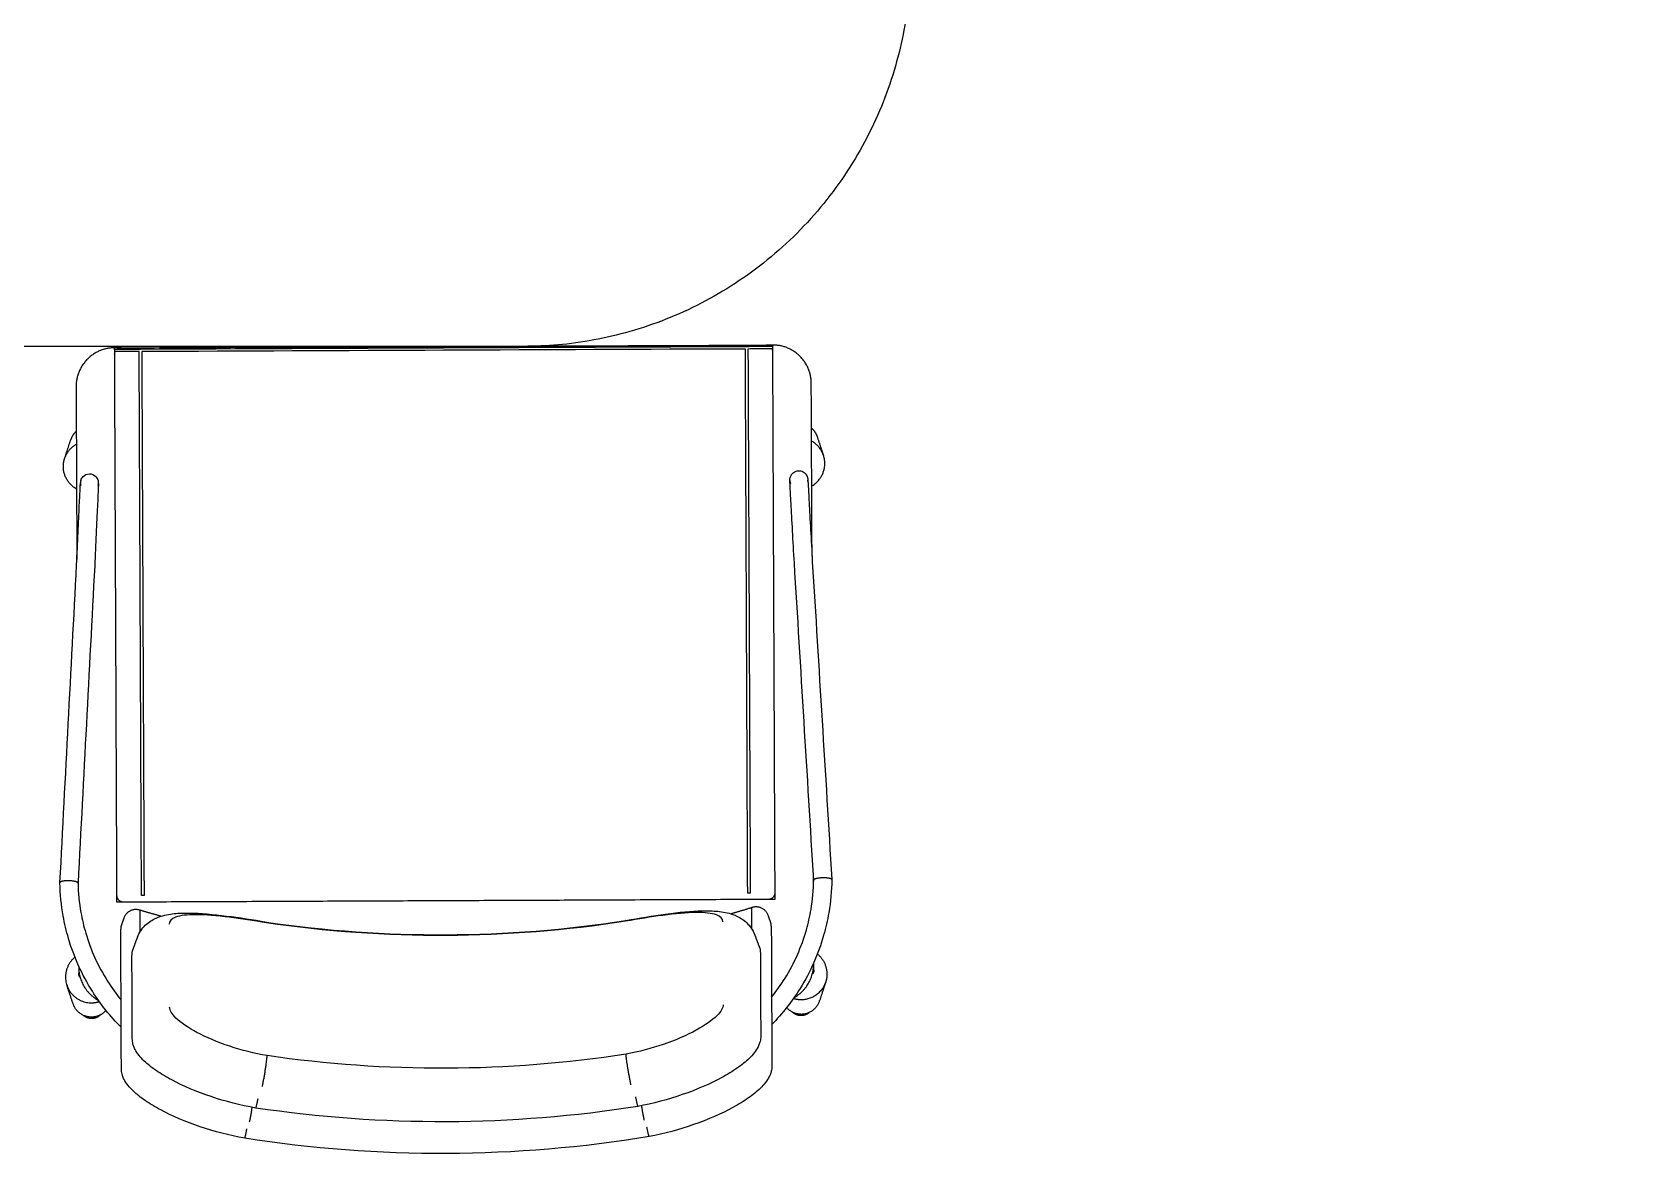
# Model space of a CAD drawing. Header units: millimetres. Extents: x 3429 to 24139, y -631 to 9878.
# Drawn here: x 8682.7 to 8794.9, y 3957.3 to 4035.6 of the extents above; entities that cross this region are included whole.
import ezdxf

# ---------------------------------------------------------------- set-up
doc = ezdxf.new("R2010")
doc.units = ezdxf.units.MM
for name, color, linetype, lineweight in [('multid_gorunus_3', 23, 'Continuous', 13), ('multid_gorunus_4', 15, 'Continuous', 9), ('multid_gorunus_5', 193, 'Continuous', 5), ('multid_gorunus_6', 54, 'Continuous', 0)]:
    doc.layers.add(name, color=color, linetype=linetype, lineweight=lineweight)

# ---------------------------------------------------------------- blocks, each defined once
blk = doc.blocks.new('sedir-2')
at = {"layer": 'multid_gorunus_3', "lineweight": -3}
blk.add_rational_spline([(1487.86, 7883.43), (1517.86, 7883.43), (1517.86, 7853.43)], [1, 0.707106781186, 1], degree=2, dxfattribs=at)
blk.add_open_spline([(1517.86, 7853.43), (1517.86, 7798.43), (1517.86, 7763.43)], degree=2, dxfattribs=at)
at = {"layer": 'multid_gorunus_4', "lineweight": -3}
for points, degree in [([(1517.75, 7872.74), (1539.25, 7872.83), (1560.75, 7872.92)], 2), ([(1517.75, 7872.74), (1517.75, 7872.49), (1517.75, 7872.24)], 2), ([(1560.75, 7872.92), (1560.75, 7871.92), (1560.76, 7870.92)], 2), ([(1562.83, 7872.65), (1568.26, 7872.67), (1573.68, 7872.7)], 2), ([(1562.5, 7872.59), (1562.24, 7872.5), (1561.99, 7872.41)], 2), ([(1563.48, 7871.36), (1563.95, 7871.53), (1564.41, 7871.71)], 2), ([(1564.41, 7871.71), (1564.58, 7871.77), (1564.76, 7871.8), (1564.93, 7871.8)], 3), ([(1564.93, 7871.8), (1568.15, 7871.82), (1571.36, 7871.83)], 2), ([(1517.96, 7823.74), (1517.86, 7847.24), (1517.76, 7870.74)], 2), ([(1518.06, 7823.74), (1517.99, 7839.41), (1517.92, 7855.07), (1517.86, 7870.74)], 3), ([(1518.06, 7870.84), (1539.16, 7870.93), (1560.26, 7871.02)], 2), ([(1560.26, 7870.82), (1539.16, 7870.73), (1518.06, 7870.64)], 2), ([(1518.06, 7870.64), (1518.12, 7855.04), (1518.19, 7839.44), (1518.26, 7823.84)], 3), ([(1560.76, 7870.92), (1560.86, 7847.42), (1560.96, 7823.92)], 2), ([(1563.05, 7871.15), (1562.22, 7871.14), (1561.39, 7871.14)], 2), ([(1576.78, 7862.29), (1576.78, 7862.29), (1576.78, 7862.3), (1576.78, 7862.31)], 3), ([(1576.9, 7832.68), (1576.9, 7832.68), (1576.9, 7832.69), (1576.91, 7832.7)], 3), ([(1518.26, 7823.84), (1539.36, 7823.93), (1560.46, 7824.02)], 2), ([(1560.46, 7823.82), (1539.36, 7823.73), (1518.26, 7823.64)], 2), ([(1563.25, 7823.72), (1562.42, 7823.72), (1561.59, 7823.71)], 2), ([(1564.62, 7823.17), (1564.15, 7823.34), (1563.69, 7823.51)], 2), ([(1565.14, 7823.08), (1564.97, 7823.08), (1564.79, 7823.11), (1564.62, 7823.17)], 3), ([(1571.57, 7823.11), (1568.35, 7823.09), (1565.14, 7823.08)], 2), ([(1517.96, 7822.24), (1517.96, 7821.99), (1517.96, 7821.74)], 2), ([(1560.96, 7821.92), (1539.46, 7821.83), (1517.96, 7821.74)], 2), ([(1560.96, 7822.42), (1560.96, 7822.17), (1560.96, 7821.92)], 2), ([(1562.2, 7822.45), (1562.46, 7822.36), (1562.71, 7822.27)], 2), ([(1573.89, 7822.26), (1568.47, 7822.24), (1563.05, 7822.21)], 2)]:
    blk.add_open_spline(points, degree=degree, dxfattribs=at)
for points, weights in [([(1517.85, 7872.72), (1517.85, 7872.73), (1517.85, 7872.74)], [0.918640772541, 0.951184463522, 0.999999999997]), ([(1518.05, 7872.7), (1518.14, 7872.74), (1518.25, 7872.74)], [0.884091327405, 0.920427730249, 1]), ([(1560.25, 7872.92), (1560.75, 7872.92), (1560.75, 7872.42)], [1, 0.707106781186, 1]), ([(1517.75, 7872.24), (1517.75, 7872.41), (1517.85, 7872.54)], [1, 0.878679656441, 0.857864376269]), ([(1517.76, 7870.74), (1517.75, 7872.24), (1517.75, 7872.24)], [1, 0.707106779518, 1]), ([(1561.99, 7872.41), (1561.06, 7872.07), (1561.39, 7871.14)], [1, 0.712396798679, 1]), ([(1562.83, 7872.65), (1562.66, 7872.65), (1562.5, 7872.59)], [0.895170103736, 0.932142628837, 1]), ([(1561.39, 7871.14), (1561.64, 7870.34), (1561.87, 7869.53)], [0.997449313068, 0.995532587617, 0.993752909251]), ([(1577.91, 7862.81), (1577.05, 7862.63), (1576.75, 7862.61)], [1, 0.726759951163, 0.963331120209]), ([(1579.15, 7863.19), (1579.15, 7863.15), (1578.41, 7863)], [0.919982607931, 0.754921075134, 1]), ([(1579.12, 7863.17), (1579.12, 7863.18), (1579.12, 7863.19)], [0.979887091893, 0.979900389578, 0.97991370639]), ([(1579.15, 7863.19), (1579.15, 7863.19), (1579.15, 7863.19)], [0.923829718623, 0.922059218781, 0.920333323855]), ([(1575.14, 7861.77), (1573.24, 7861.39), (1572.75, 7861.39)], [1, 0.707106781197, 1]), ([(1576.07, 7862.12), (1576.81, 7862.27), (1576.81, 7862.3)], [1, 0.754711794281, 0.920264707243]), ([(1562.39, 7861.36), (1562.4, 7861.35), (1562.45, 7861.35)], [0.920239726964, 0.952376403375, 1]), ([(1562.51, 7833.5), (1562.51, 7833.51), (1562.57, 7833.51)], [0.920239726933, 0.952376403348, 1]), ([(1575.26, 7833.2), (1573.36, 7833.56), (1572.87, 7833.56)], [1, 0.707106781276, 1]), ([(1576.93, 7832.68), (1576.94, 7832.72), (1576.19, 7832.86)], [0.919908362635, 0.754976133394, 1]), ([(1576.87, 7832.37), (1577.18, 7832.36), (1578.04, 7832.18)], [0.963331120326, 0.726759951095, 1]), ([(1579.28, 7831.82), (1579.29, 7831.85), (1578.54, 7832)], [0.92033332385, 0.754661051144, 1]), ([(1562.06, 7825.33), (1561.83, 7824.52), (1561.59, 7823.71)], [0.993753497358, 0.995532904313, 0.997449313068]), ([(1517.96, 7822.24), (1517.96, 7822.24), (1517.96, 7823.74)], [1, 0.707106779518, 1]), ([(1560.96, 7823.92), (1560.96, 7822.42), (1560.96, 7822.42)], [1, 0.707106779518, 1]), ([(1561.59, 7823.71), (1561.27, 7822.78), (1562.2, 7822.45)], [1, 0.712396798679, 1]), ([(1518.06, 7821.94), (1517.96, 7822.07), (1517.96, 7822.24)], [0.857861655714, 0.878671726909, 1]), ([(1518.46, 7821.74), (1518.36, 7821.74), (1518.26, 7821.78)], [1, 0.920427730249, 0.884091327405]), ([(1560.96, 7822.42), (1560.96, 7821.92), (1560.46, 7821.92)], [1, 0.707106781188, 1]), ([(1562.71, 7822.27), (1562.88, 7822.21), (1563.05, 7822.21)], [1, 0.932142628738, 0.895170103627])]:
    blk.add_rational_spline(points, weights, degree=2, dxfattribs=at)
for points, knots in [([(1517.86, 7870.74), (1517.85, 7870.99), (1517.85, 7871.24), (1517.85, 7871.48), (1517.85, 7871.73), (1517.85, 7871.96), (1517.85, 7872.15), (1517.85, 7872.35), (1517.85, 7872.5), (1517.85, 7872.6), (1517.85, 7872.69), (1517.85, 7872.74), (1517.85, 7872.74)], [0, 0, 0, 0, 0.758408, 0.758408, 0.758408, 1.580922, 1.580922, 1.580922, 2.403429, 2.403429, 2.403429, 3.161839, 3.161839, 3.161839, 3.161839]), ([(1518.05, 7872.74), (1518.05, 7872.74), (1518.05, 7872.69), (1518.05, 7872.6), (1518.05, 7872.5), (1518.05, 7872.35), (1518.05, 7872.16), (1518.05, 7871.96), (1518.05, 7871.73), (1518.05, 7871.48), (1518.05, 7871.27), (1518.05, 7871.06), (1518.06, 7870.84)], [0.001216, 0.001216, 0.001216, 0.001216, 0.75841, 0.75841, 0.75841, 1.580917, 1.580917, 1.580917, 2.403431, 2.403431, 2.403431, 3.061201, 3.061201, 3.061201, 3.061201]), ([(1573.68, 7872.7), (1573.82, 7872.7), (1573.95, 7872.68), (1574.13, 7872.64), (1574.17, 7872.62), (1574.26, 7872.6), (1574.3, 7872.58), (1574.4, 7872.54), (1574.45, 7872.52), (1574.49, 7872.49), (1574.82, 7872.33), (1575.12, 7872.08), (1575.4, 7871.8), (1575.66, 7871.53), (1575.9, 7871.23), (1576.4, 7870.52), (1576.65, 7870.12), (1576.89, 7869.68), (1577.37, 7868.8), (1577.83, 7867.76), (1578.22, 7866.62), (1578.6, 7865.54), (1578.92, 7864.37), (1579.15, 7863.19)], [0, 0, 0, 0, 0.740063, 0.740063, 0.98905, 0.98905, 1.265263, 1.265263, 1.576335, 1.576335, 1.576335, 3.758492, 3.758492, 3.758492, 5.686983, 5.686983, 7.598105, 7.598105, 7.598105, 11.403584, 11.403584, 11.403584, 15.033923, 15.033923, 15.033923, 15.033923]), ([(1571.36, 7871.83), (1571.5, 7871.83), (1571.64, 7871.81), (1571.81, 7871.77), (1571.85, 7871.76), (1571.94, 7871.73), (1571.99, 7871.71), (1572.08, 7871.67), (1572.13, 7871.65), (1572.18, 7871.63), (1572.51, 7871.46), (1572.81, 7871.22), (1573.09, 7870.93), (1573.34, 7870.67), (1573.59, 7870.36), (1574.08, 7869.65), (1574.33, 7869.25), (1574.57, 7868.81), (1575.05, 7867.93), (1575.5, 7866.89), (1575.89, 7865.75), (1576.27, 7864.66), (1576.58, 7863.49), (1576.81, 7862.3)], [0, 0, 0, 0, 0.740571, 0.740571, 0.989606, 0.989606, 1.265864, 1.265864, 1.576979, 1.576979, 1.576979, 3.758642, 3.758642, 3.758642, 5.686884, 5.686884, 7.597972, 7.597972, 7.597972, 11.403212, 11.403212, 11.403212, 15.041507, 15.041507, 15.041507, 15.041507]), ([(1562.39, 7861.36), (1562.2, 7862.41), (1562.02, 7863.46), (1561.89, 7864.44), (1561.75, 7865.5), (1561.65, 7866.45), (1561.64, 7867.3), (1561.63, 7867.73), (1561.64, 7868.12), (1561.71, 7868.89), (1561.78, 7869.29), (1561.91, 7869.66), (1561.93, 7869.72), (1561.96, 7869.79), (1561.99, 7869.87), (1562.01, 7869.9), (1562.02, 7869.93), (1562.14, 7870.21), (1562.32, 7870.49), (1562.81, 7871.01), (1563.12, 7871.22), (1563.48, 7871.36)], [0, 0, 0, 0, 3.240551, 3.240551, 3.240551, 6.750914, 6.750914, 6.750914, 8.54566, 8.54566, 10.395776, 10.395776, 10.395776, 10.699097, 10.699097, 10.83008, 10.83008, 10.83008, 12.225852, 12.225852, 13.646624, 13.646624, 13.646624, 13.646624]), ([(1562.49, 7868.89), (1562.25, 7868.89), (1561.87, 7868.54), (1561.7, 7866.93), (1561.94, 7864.37), (1562.27, 7862.34), (1562.45, 7861.35)], [0, 0, 0, 0, 2.936582, 6.167999, 9.480475, 12.604197, 12.604197, 12.604197, 12.604197]), ([(1568.92, 7868.92), (1569.16, 7868.92), (1569.77, 7868.57), (1570.91, 7866.97), (1572.03, 7864.41), (1572.57, 7862.38), (1572.75, 7861.39)], [0, 0, 0, 0, 2.936582, 6.167999, 9.480475, 12.604197, 12.604197, 12.604197, 12.604197]), ([(1579.15, 7863.19), (1580, 7858.02), (1580.44, 7852.75), (1580.46, 7847.51), (1580.49, 7842.27), (1580.09, 7836.99), (1579.28, 7831.82)], [0, 0, 0, 0, 15.772829, 15.772829, 15.772829, 31.545658, 31.545658, 31.545658, 31.545658]), ([(1576.81, 7862.3), (1577.58, 7857.41), (1577.98, 7852.45), (1578, 7847.5), (1578.02, 7842.54), (1577.66, 7837.58), (1576.93, 7832.68)], [0, 0, 0, 0, 14.887743, 14.887743, 14.887743, 29.775485, 29.775485, 29.775485, 29.775485]), ([(1562.51, 7833.5), (1563.19, 7838.11), (1563.51, 7842.78), (1563.49, 7847.43), (1563.48, 7852.09), (1563.11, 7856.76), (1562.39, 7861.36)], [0, 0, 0, 0, 13.995792, 13.995792, 13.995792, 27.991457, 27.991457, 27.991457, 27.991457]), ([(1562.45, 7861.35), (1563.16, 7856.76), (1563.9, 7847.44), (1563.24, 7838.11), (1562.57, 7833.51)], [-0.329016, -0.329016, -0.329016, -0.329016, 11.526818, 23.382652, 23.382652, 23.382652, 23.382652]), ([(1572.75, 7861.39), (1573.46, 7856.8), (1574.2, 7847.48), (1573.54, 7838.16), (1572.87, 7833.56)], [-0.329016, -0.329016, -0.329016, -0.329016, 11.526818, 23.382652, 23.382652, 23.382652, 23.382652]), ([(1563.68, 7823.51), (1563.32, 7823.64), (1563.01, 7823.85), (1562.51, 7824.37), (1562.34, 7824.64), (1562.21, 7824.93), (1562.2, 7824.96), (1562.19, 7824.98), (1562.15, 7825.07), (1562.12, 7825.13), (1562.1, 7825.2), (1561.97, 7825.57), (1561.89, 7825.97), (1561.81, 7826.73), (1561.8, 7827.13), (1561.81, 7827.55), (1561.82, 7828.4), (1561.9, 7829.36), (1562.04, 7830.42), (1562.16, 7831.4), (1562.32, 7832.45), (1562.51, 7833.5)], [0, 0, 0, 0, 1.420772, 1.420772, 2.816545, 2.816545, 2.816545, 2.947527, 2.947527, 3.250849, 3.250849, 3.250849, 5.100964, 5.100964, 6.89571, 6.89571, 6.89571, 10.406073, 10.406073, 10.406073, 13.646625, 13.646625, 13.646625, 13.646625]), ([(1562.57, 7833.51), (1562.4, 7832.52), (1562.08, 7830.49), (1561.87, 7827.93), (1562.05, 7826.32), (1562.44, 7825.97), (1562.67, 7825.97)], [0.329072, 0.329072, 0.329072, 0.329072, 3.452793, 6.765269, 9.996686, 12.933269, 12.933269, 12.933269, 12.933269]), ([(1572.87, 7833.56), (1572.7, 7832.57), (1572.18, 7830.53), (1571.08, 7827.97), (1569.95, 7826.35), (1569.34, 7826), (1569.1, 7826)], [0.329072, 0.329072, 0.329072, 0.329072, 3.452793, 6.765269, 9.996686, 12.933269, 12.933269, 12.933269, 12.933269]), ([(1576.93, 7832.68), (1576.72, 7831.49), (1576.42, 7830.32), (1576.05, 7829.22), (1575.67, 7828.08), (1575.22, 7827.04), (1574.75, 7826.16), (1574.51, 7825.71), (1574.27, 7825.31), (1573.78, 7824.6), (1573.54, 7824.29), (1573.29, 7824.03), (1573.01, 7823.74), (1572.71, 7823.49), (1572.38, 7823.32), (1572.34, 7823.29), (1572.29, 7823.27), (1572.19, 7823.23), (1572.15, 7823.22), (1572.06, 7823.19), (1572.02, 7823.17), (1571.85, 7823.13), (1571.71, 7823.11), (1571.57, 7823.11)], [0, 0, 0, 0, 3.638296, 3.638296, 3.638296, 7.443536, 7.443536, 7.443536, 9.354623, 9.354623, 11.282866, 11.282866, 11.282866, 13.464529, 13.464529, 13.464529, 13.775643, 13.775643, 14.051902, 14.051902, 14.300937, 14.300937, 15.041508, 15.041508, 15.041508, 15.041508]), ([(1579.28, 7831.82), (1579.06, 7830.63), (1578.75, 7829.46), (1578.39, 7828.37), (1578, 7827.23), (1577.55, 7826.19), (1577.08, 7825.31), (1576.84, 7824.86), (1576.6, 7824.46), (1576.11, 7823.75), (1575.86, 7823.44), (1575.61, 7823.18), (1575.33, 7822.89), (1575.03, 7822.64), (1574.71, 7822.47), (1574.66, 7822.45), (1574.61, 7822.42), (1574.52, 7822.38), (1574.47, 7822.37), (1574.38, 7822.34), (1574.34, 7822.33), (1574.17, 7822.28), (1574.03, 7822.26), (1573.89, 7822.26)], [0, 0, 0, 0, 3.630339, 3.630339, 3.630339, 7.435818, 7.435818, 7.435818, 9.34694, 9.34694, 11.275431, 11.275431, 11.275431, 13.457588, 13.457588, 13.457588, 13.76866, 13.76866, 14.044873, 14.044873, 14.29386, 14.29386, 15.033923, 15.033923, 15.033923, 15.033923]), ([(1518.06, 7821.74), (1518.06, 7821.74), (1518.06, 7821.79), (1518.06, 7821.88), (1518.06, 7821.98), (1518.06, 7822.13), (1518.06, 7822.33), (1518.06, 7822.52), (1518.06, 7822.75), (1518.06, 7823), (1518.06, 7823.24), (1518.06, 7823.49), (1518.06, 7823.74)], [0.001207, 0.001207, 0.001207, 0.001207, 0.758408, 0.758408, 0.758408, 1.580921, 1.580921, 1.580921, 2.403428, 2.403428, 2.403428, 3.161839, 3.161839, 3.161839, 3.161839]), ([(1518.26, 7823.64), (1518.26, 7823.42), (1518.26, 7823.21), (1518.26, 7823.01), (1518.26, 7822.75), (1518.26, 7822.52), (1518.26, 7822.33), (1518.26, 7822.14), (1518.26, 7821.98), (1518.26, 7821.88), (1518.26, 7821.79), (1518.26, 7821.74), (1518.26, 7821.74)], [0.100639, 0.100639, 0.100639, 0.100639, 0.75841, 0.75841, 0.75841, 1.580917, 1.580917, 1.580917, 2.403431, 2.403431, 2.403431, 3.161839, 3.161839, 3.161839, 3.161839])]:
    blk.add_open_spline(points, degree=3, knots=knots, dxfattribs=at)
for points, weights, knots in [([(1560.26, 7871.02), (1560.26, 7871.02), (1560.26, 7870.92), (1560.26, 7870.82), (1560.26, 7870.82)], [1, 0.707106781187, 1, 0.707106781187, 1], [0.3141593, 0.3141593, 0.3141593, 0.4712389, 0.4712389, 0.6283185, 0.6283185, 0.6283185]), ([(1560.46, 7824.02), (1560.46, 7824.02), (1560.46, 7823.92), (1560.46, 7823.82), (1560.46, 7823.82)], [1, 0.707106781187, 1, 0.707106781187, 1], [0.3141593, 0.3141593, 0.3141593, 0.4712389, 0.4712389, 0.6283185, 0.6283185, 0.6283185]), ([(1518.26, 7821.74), (1518.26, 7821.74), (1518.26, 7821.74), (1518.26, 7821.75), (1518.26, 7821.77)], [0.999027964301, 0.99951317298, 1, 0.951423612348, 0.918960028174], [0.47097781, 0.47097781, 0.47097781, 0.4712389, 0.4712389, 0.49729058, 0.49729058, 0.49729058])]:
    blk.add_rational_spline(points, weights, degree=2, knots=knots, dxfattribs=at)
at = {"layer": 'multid_gorunus_5', "lineweight": -3}
for points, degree, knots in [([(1497.63, 8161.26), (1497.87, 8160.86), (1498.11, 8160.46), (1498.33, 8160.04), (1498.54, 8159.62), (1498.74, 8159.19), (1498.93, 8158.75), (1499.11, 8158.31), (1499.28, 8157.86), (1499.43, 8157.4), (1499.58, 8156.94), (1499.7, 8156.47), (1499.83, 8156), (1499.93, 8155.52), (1500.03, 8155.04), (1500.1, 8154.56), (1500.18, 8154.07), (1500.23, 8153.58), (1500.28, 8153.09), (1500.31, 8152.6), (1500.33, 8152.11), (1500.33, 8151.62), (1500.33, 8151.12), (1500.31, 8150.63), (1500.28, 8150.14), (1500.23, 8149.65), (1500.18, 8149.16), (1500.11, 8148.67), (1500.03, 8148.19), (1499.93, 8147.71), (1499.83, 8147.23), (1499.7, 8146.76), (1499.58, 8146.29), (1499.44, 8145.87), (1499.31, 8145.45), (1493.44, 8131.58), (1487.57, 8117.7), (1482.28, 8103.29), (1477, 8088.87), (1472.38, 8074.12), (1467.76, 8059.36), (1466.36, 8053.83), (1464.96, 8048.29), (1463.81, 8042.68), (1462.66, 8037.08), (1461.75, 8031.41), (1460.84, 8025.74), (1460.18, 8020.03), (1459.52, 8014.31), (1459.11, 8008.56), (1458.69, 8002.81), (1458.26, 7988.38), (1457.83, 7973.96), (1457.89, 7933.96), (1457.95, 7926.75), (1458.01, 7919.53), (1458.07, 7912.32), (1458.76, 7827.85), (1459.44, 7813.42), (1460.06, 7807.44), (1460.68, 7801.46), (1461.6, 7795.55), (1462.53, 7789.64), (1463.14, 7786.72), (1463.76, 7783.8), (1464.37, 7780.89), (1464.99, 7777.97), (1466.22, 7773.36), (1467.45, 7768.75), (1469.17, 7763.18), (1470.88, 7757.6), (1473.57, 7748.89), (1476.26, 7740.17), (1481.65, 7725.34), (1487.03, 7710.51), (1493.06, 7696.2), (1499.08, 7681.89), (1499.25, 7681.42), (1499.42, 7680.96), (1499.56, 7680.48), (1499.7, 7680), (1499.82, 7679.51), (1499.94, 7679.02), (1500.03, 7678.53), (1500.12, 7678.03), (1500.18, 7677.53), (1500.24, 7677.03), (1500.28, 7676.52), (1500.32, 7676.01), (1500.33, 7675.51), (1500.34, 7675), (1500.32, 7674.49), (1500.3, 7673.98), (1500.26, 7673.48), (1500.22, 7672.97), (1500.15, 7672.47), (1500.08, 7671.97), (1499.98, 7671.48), (1499.88, 7670.98), (1499.76, 7670.5), (1499.64, 7670.01), (1499.49, 7669.54), (1499.34, 7669.06), (1499.17, 7668.6), (1499, 7668.13), (1498.8, 7667.69), (1498.6, 7667.24), (1498.38, 7666.8), (1498.16, 7666.37), (1497.92, 7665.96), (1497.68, 7665.54), (1497.41, 7665.15), (1497.15, 7664.75), (1496.87, 7664.38), (1496.58, 7664.01), (1496.24, 7663.61), (1495.9, 7663.22), (1494.13, 7661.23), (1492.36, 7659.23), (1490.53, 7657.41), (1488.7, 7655.58), (1486.77, 7653.89), (1484.85, 7652.21), (1482.85, 7650.67), (1480.85, 7649.13), (1478.77, 7647.74), (1476.69, 7646.35), (1474.55, 7645.11), (1472.41, 7643.88), (1470.2, 7642.8), (1468, 7641.73), (1465.75, 7640.82), (1463.5, 7639.91), (1461.2, 7639.17), (1458.91, 7638.43), (1456.58, 7637.86), (1454.26, 7637.29), (1453.08, 7637.1), (1451.91, 7636.9), (1450.73, 7636.7), (1449.55, 7636.5), (1447.19, 7636.28), (1444.82, 7636.06), (1444.34, 7636.05), (1443.85, 7636.04), (1442.24, 7636.01), (1440.63, 7635.98), (1439.69, 7635.98), (1438.75, 7635.99), (1437.76, 7636.02), (1436.78, 7636.05), (1435.72, 7636.13), (1434.67, 7636.21), (1434, 7636.28), (1433.33, 7636.35), (1433.04, 7636.39), (1432.74, 7636.44), (1431.72, 7636.63), (1430.7, 7636.81), (1429.72, 7637.02), (1428.75, 7637.22), (1427.73, 7637.52), (1426.72, 7637.81), (1425.86, 7638.16), (1425, 7638.51), (1424.59, 7638.69), (1424.18, 7638.86), (1423.72, 7639.08), (1423.26, 7639.29), (1422.41, 7639.72), (1421.55, 7640.14), (1420.45, 7640.75), (1419.35, 7641.36), (1418.12, 7642.17), (1416.89, 7642.98), (1416.59, 7643.19), (1416.28, 7643.4), (1415.5, 7643.98), (1414.72, 7644.56), (1414.02, 7645.12), (1413.32, 7645.67), (1412.9, 7646.01), (1412.47, 7646.35), (1411.42, 7647.24), (1410.37, 7648.12), (1409.2, 7649.18), (1408.03, 7650.24), (1407.03, 7651.21), (1406.03, 7652.17), (1405.61, 7652.59), (1405.2, 7653), (1404.6, 7653.62), (1403.99, 7654.24), (1403.3, 7654.99), (1402.6, 7655.75), (1402.31, 7656.06), (1402.01, 7656.38), (1401.04, 7657.49), (1400.07, 7658.61), (1399.53, 7659.26), (1398.98, 7659.91), (1398.35, 7660.7), (1397.72, 7661.48), (1397.11, 7662.29), (1396.51, 7663.1), (1395.97, 7663.87), (1395.43, 7664.64), (1394.8, 7665.57), (1394.16, 7666.51), (1391.61, 7670.64), (1389.06, 7674.77), (1386.72, 7679.06), (1384.37, 7683.35), (1382.23, 7687.8), (1380.1, 7692.24), (1378.15, 7696.9), (1376.2, 7701.56), (1375.57, 7703.02), (1374.94, 7704.48), (1374.33, 7705.93), (1373.73, 7707.37), (1373.15, 7708.83), (1372.57, 7710.29), (1372.01, 7711.75), (1371.44, 7713.22), (1370.9, 7714.69), (1370.35, 7716.17), (1369.83, 7717.65), (1369.3, 7719.13), (1368.8, 7720.63), (1368.3, 7722.12), (1367.81, 7723.62), (1367.33, 7725.13), (1366.86, 7726.64), (1366.4, 7728.15), (1365.95, 7729.67), (1365.5, 7731.2), (1365.08, 7732.73), (1364.65, 7734.26), (1364.24, 7735.8), (1363.82, 7737.35), (1363.43, 7738.9), (1363.03, 7740.45), (1362.65, 7742), (1362.27, 7743.56), (1361.91, 7745.12), (1361.54, 7746.69), (1361.19, 7748.26), (1360.84, 7749.83), (1360.5, 7751.41), (1360.16, 7752.98), (1359.83, 7754.56), (1359.5, 7756.14), (1359.19, 7757.73), (1358.87, 7759.31), (1358.57, 7760.9), (1358.27, 7762.48), (1357.98, 7764.07), (1357.69, 7765.66), (1357.42, 7767.26), (1357.14, 7768.85), (1356.88, 7770.44), (1356.62, 7772.04), (1356.37, 7773.64), (1356.12, 7775.23), (1355.89, 7776.84), (1355.66, 7778.44), (1355.44, 7780.04), (1355.22, 7781.64), (1355.01, 7783.25), (1354.81, 7784.86), (1354.61, 7786.47), (1354.42, 7788.08), (1354.24, 7789.69), (1354.06, 7791.3), (1353.9, 7792.92), (1353.73, 7794.53), (1353.58, 7796.15), (1353.42, 7797.77), (1353.28, 7799.39), (1353.14, 7801.02), (1353, 7802.64), (1352.87, 7804.26), (1352.75, 7805.89), (1352.63, 7807.52), (1352.52, 7809.15), (1352.41, 7810.77), (1352.31, 7812.4), (1352.21, 7814.03), (1352.12, 7815.66), (1352.02, 7817.3), (1351.94, 7818.93), (1351.86, 7820.56), (1351.78, 7822.2), (1351.71, 7823.83), (1351.64, 7825.46), (1351.58, 7827.1), (1351.52, 7828.73), (1351.46, 7830.37), (1351.4, 7832.01), (1351.35, 7903.68), (1351.31, 7905.32), (1351.26, 7906.95), (1351.22, 7908.59), (1351.19, 7910.23), (1351.15, 7911.87), (1351.12, 7913.51), (1351.1, 7915.15), (1351.07, 7916.79), (1351.05, 7918.43), (1351.03, 7920.07), (1351.01, 7921.71), (1351, 7923.35), (1350.99, 7924.99), (1350.98, 7926.63), (1350.97, 7928.28), (1350.97, 7929.92), (1350.97, 7931.56), (1350.97, 7933.21), (1350.97, 7934.85), (1350.97, 7936.5), (1350.98, 7938.14), (1350.98, 7972.57), (1351, 7974.21), (1351.01, 7975.85), (1351.02, 7977.49), (1351.04, 7979.13), (1351.06, 7980.78), (1351.09, 7982.42), (1351.12, 7984.06), (1351.14, 7985.7), (1351.18, 7987.34), (1351.21, 7988.97), (1351.26, 7990.61), (1351.3, 7992.25), (1351.35, 7993.89), (1351.4, 7995.52), (1351.45, 7997.16), (1351.51, 7998.79), (1351.57, 8000.43), (1351.64, 8002.06), (1351.71, 8003.69), (1351.79, 8005.33), (1351.87, 8006.96), (1351.95, 8008.59), (1352.05, 8010.22), (1352.14, 8011.85), (1352.24, 8013.48), (1352.34, 8015.1), (1352.46, 8016.73), (1352.57, 8018.36), (1352.69, 8019.98), (1352.82, 8021.6), (1352.95, 8023.23), (1353.09, 8024.85), (1353.23, 8026.47), (1353.38, 8028.09), (1353.54, 8029.71), (1353.7, 8031.33), (1353.87, 8032.94), (1354.04, 8034.56), (1354.22, 8036.18), (1354.4, 8037.79), (1354.6, 8039.4), (1354.79, 8041.02), (1355, 8042.63), (1355.21, 8044.24), (1355.43, 8045.84), (1355.65, 8047.45), (1355.88, 8049.05), (1356.11, 8050.66), (1356.36, 8052.26), (1356.6, 8053.86), (1356.86, 8055.46), (1357.12, 8057.06), (1357.39, 8058.65), (1357.66, 8060.25), (1357.95, 8061.84), (1358.23, 8063.43), (1358.53, 8065.02), (1358.83, 8066.61), (1359.14, 8068.19), (1359.45, 8069.77), (1359.78, 8071.35), (1360.1, 8072.93), (1360.44, 8074.51), (1360.78, 8076.08), (1361.14, 8077.65), (1361.49, 8079.22), (1361.86, 8080.78), (1362.22, 8082.35), (1362.61, 8083.9), (1362.99, 8085.46), (1363.39, 8087.01), (1363.78, 8088.56), (1364.2, 8090.1), (1364.61, 8091.65), (1365.04, 8093.18), (1365.47, 8094.72), (1365.92, 8096.24), (1366.36, 8097.77), (1366.83, 8099.29), (1367.29, 8100.81), (1367.77, 8102.32), (1368.25, 8103.83), (1368.75, 8105.33), (1369.25, 8106.82), (1369.77, 8108.31), (1370.29, 8109.8), (1370.83, 8111.28), (1371.36, 8112.76), (1371.92, 8114.23), (1372.48, 8115.7), (1373.05, 8117.16), (1373.63, 8118.62), (1374.23, 8120.09), (1374.84, 8121.57), (1376.92, 8126.8), (1379.01, 8132.02), (1381.34, 8137), (1383.66, 8141.98), (1386.25, 8146.77), (1388.83, 8151.56), (1391.67, 8156.15), (1394.52, 8160.75), (1394.98, 8161.42), (1395.43, 8162.1), (1395.97, 8162.86), (1396.51, 8163.63), (1397.11, 8164.44), (1397.72, 8165.25), (1398.35, 8166.04), (1398.98, 8166.82), (1399.53, 8167.47), (1400.07, 8168.12), (1401.04, 8169.24), (1402.01, 8170.35), (1402.31, 8170.67), (1402.6, 8170.99), (1403.3, 8171.74), (1403.99, 8172.49), (1404.6, 8173.11), (1405.2, 8173.73), (1405.61, 8174.15), (1406.03, 8174.56), (1407.03, 8175.53), (1408.03, 8176.49), (1409.2, 8177.55), (1410.37, 8178.61), (1411.42, 8179.5), (1412.47, 8180.38), (1412.9, 8180.72), (1413.32, 8181.06), (1414.02, 8181.62), (1414.72, 8182.17), (1415.5, 8182.75), (1416.28, 8183.33), (1416.59, 8183.54), (1416.89, 8183.75), (1418.12, 8184.56), (1419.35, 8185.37), (1420.45, 8185.98), (1421.55, 8186.59), (1422.41, 8187.02), (1423.26, 8187.44), (1423.72, 8187.66), (1424.18, 8187.87), (1424.59, 8188.05), (1425, 8188.22), (1425.86, 8188.57), (1426.72, 8188.92), (1427.73, 8189.22), (1428.75, 8189.51), (1429.72, 8189.72), (1430.7, 8189.92), (1431.72, 8190.11), (1432.74, 8190.29), (1433.04, 8190.34), (1433.33, 8190.39), (1434, 8190.45), (1434.67, 8190.52), (1435.72, 8190.6), (1436.78, 8190.68), (1437.76, 8190.72), (1438.74, 8190.75), (1439.26, 8190.75), (1439.77, 8190.75), (1439.92, 8190.76), (1440.07, 8190.77), (1442.45, 8190.72), (1444.82, 8190.68), (1447.19, 8190.45), (1449.55, 8190.23), (1451.91, 8189.84), (1454.26, 8189.44), (1456.58, 8188.87), (1458.91, 8188.3), (1461.2, 8187.56), (1463.5, 8186.82), (1465.75, 8185.91), (1468, 8185), (1470.2, 8183.93), (1472.41, 8182.86), (1474.55, 8181.62), (1476.69, 8180.39), (1478.77, 8179), (1480.85, 8177.61), (1482.85, 8176.07), (1484.85, 8174.52), (1486.77, 8172.84), (1488.7, 8171.15), (1490.53, 8169.33), (1492.36, 8167.5), (1494.13, 8165.51), (1495.9, 8163.51), (1496.23, 8163.13), (1496.56, 8162.75), (1496.84, 8162.39), (1497.12, 8162.02), (1497.38, 8161.64), (1497.63, 8161.26)], 2, [133, 133, 133, 134, 134, 135, 135, 136, 136, 137, 137, 138, 138, 139, 139, 140, 140, 141, 141, 142, 142, 143, 143, 144, 144, 145, 145, 146, 146, 147, 147, 148, 148, 149, 149, 150, 150, 151, 151, 152, 152, 153, 153, 154, 154, 155, 155, 156, 156, 157, 157, 158, 158, 159, 159, 160, 160, 161, 161, 162, 162, 163, 163, 164, 164, 165, 165, 166, 166, 167, 167, 168, 168, 169, 169, 170, 170, 171, 171, 172, 172, 173, 173, 174, 174, 175, 175, 176, 176, 177, 177, 178, 178, 179, 179, 180, 180, 181, 181, 182, 182, 183, 183, 184, 184, 185, 185, 186, 186, 187, 187, 188, 188, 189, 189, 190, 190, 191, 191, 192, 192, 193, 193, 194, 194, 195, 195, 196, 196, 197, 197, 198, 198, 199, 199, 200, 200, 201, 201, 202, 202, 203, 203, 204, 204, 205, 205, 206, 206, 207, 207, 208, 208, 209, 209, 210, 210, 211, 211, 212, 212, 213, 213, 214, 214, 215, 215, 216, 216, 217, 217, 218, 218, 219, 219, 220, 220, 221, 221, 222, 222, 223, 223, 224, 224, 225, 225, 226, 226, 227, 227, 228, 228, 229, 229, 230, 230, 231, 231, 232, 232, 233, 233, 234, 234, 235, 235, 236, 236, 237, 237, 238, 238, 239, 239, 240, 240, 241, 241, 242, 242, 243, 243, 244, 244, 245, 245, 246, 246, 247, 247, 248, 248, 249, 249, 250, 250, 251, 251, 252, 252, 253, 253, 254, 254, 255, 255, 256, 256, 257, 257, 258, 258, 259, 259, 260, 260, 261, 261, 262, 262, 263, 263, 264, 264, 265, 265, 266, 266, 267, 267, 268, 268, 269, 269, 270, 270, 271, 271, 272, 272, 273, 273, 274, 274, 275, 275, 276, 276, 277, 277, 278, 278, 279, 279, 280, 280, 281, 281, 282, 282, 283, 283, 284, 284, 285, 285, 286, 286, 287, 287, 288, 288, 289, 289, 290, 290, 291, 291, 292, 292, 293, 293, 294, 294, 295, 295, 296, 296, 297, 297, 298, 298, 299, 299, 300, 300, 301, 301, 302, 302, 303, 303, 304, 304, 305, 305, 306, 306, 307, 307, 308, 308, 309, 309, 310, 310, 311, 311, 312, 312, 313, 313, 314, 314, 315, 315, 316, 316, 317, 317, 318, 318, 319, 319, 320, 320, 321, 321, 322, 322, 323, 323, 324, 324, 325, 325, 326, 326, 327, 327, 328, 328, 329, 329, 330, 330, 331, 331, 332, 332, 333, 333, 334, 334, 335, 335, 336, 336, 337, 337, 338, 338, 339, 339, 340, 340, 341, 341, 342, 342, 343, 343, 344, 344, 345, 345, 346, 346, 347, 347, 348, 348, 349, 349, 350, 350, 351, 351, 352, 352, 353, 353, 354, 354, 355, 355, 356, 356, 357, 357, 358, 358, 359, 359, 360, 360, 361, 361, 362, 362, 363, 363, 364, 364, 365, 365, 366, 366, 367, 367, 368, 368, 369, 369, 370, 370, 371, 371, 372, 372, 373, 373, 374, 374, 375, 375, 376, 376, 377, 377, 378, 378, 379, 379, 380, 380, 381, 381, 382, 382, 383, 383, 384, 384, 385, 385, 386, 386, 387, 387, 388, 388, 389, 389, 390, 390, 391, 391, 392, 392, 393, 393, 393]), ([(1534.56, 7875.83), (1542.77, 7876.34), (1550.97, 7876.84), (1559.18, 7877.34), (1559.19, 7877.34), (1559.19, 7877.34), (1559.2, 7877.34)], 3, [0, 0, 0, 0, 25.285273, 25.285273, 25.285273, 25.306818, 25.306818, 25.306818, 25.306818]), ([(1559.05, 7876.67), (1559.05, 7876.72), (1559.05, 7876.81), (1559.06, 7876.92), (1559.07, 7877.01), (1559.08, 7877.08), (1559.09, 7877.15), (1559.11, 7877.21), (1559.13, 7877.26), (1559.15, 7877.3), (1559.17, 7877.33), (1559.19, 7877.34), (1559.2, 7877.34)], 3, [1.099139, 1.099139, 1.099139, 1.099139, 1.272769, 1.363833, 1.457377, 1.552646, 1.648796, 1.744939, 1.840184, 1.933692, 2.024711, 2.160597, 2.160597, 2.160597, 2.160597]), ([(1559.23, 7875.94), (1559.22, 7875.94), (1559.2, 7875.96), (1559.17, 7876), (1559.15, 7876.04), (1559.13, 7876.1), (1559.11, 7876.16), (1559.09, 7876.24), (1559.08, 7876.32), (1559.07, 7876.4), (1559.06, 7876.52), (1559.05, 7876.61), (1559.05, 7876.67)], 3, [0, 0, 0, 0, 0.173529, 0.264552, 0.358063, 0.453313, 0.549461, 0.645617, 0.740891, 0.834439, 0.925507, 1.099139, 1.099139, 1.099139, 1.099139]), ([(1559.2, 7877.34), (1559.21, 7877.34), (1559.22, 7877.34), (1559.23, 7877.34), (1560.08, 7877.33), (1560.94, 7877.25), (1561.78, 7877.11), (1562.37, 7877.01), (1562.95, 7876.88), (1563.53, 7876.71), (1564.98, 7876.3), (1566.37, 7875.69), (1567.65, 7874.89), (1568.66, 7874.26), (1569.61, 7873.52), (1570.46, 7872.68)], 3, [0.182198, 0.182198, 0.182198, 0.182198, 0.212289, 0.212289, 0.212289, 2.832127, 2.832127, 2.832127, 4.671078, 4.671078, 4.671078, 9.292365, 9.292365, 9.292365, 12.933071, 12.933071, 12.933071, 12.933071]), ([(1528.19, 7875.48), (1528.19, 7875.48), (1528.19, 7875.48), (1528.19, 7875.48), (1528.2, 7875.48), (1528.2, 7875.48), (1528.21, 7875.48), (1528.23, 7875.49), (1528.26, 7875.49), (1528.37, 7875.49), (1528.48, 7875.5), (1528.62, 7875.51), (1528.77, 7875.52), (1528.96, 7875.53), (1529.19, 7875.54), (1529.41, 7875.55), (1529.68, 7875.57), (1529.97, 7875.58), (1530.57, 7875.61), (1531.29, 7875.65), (1532.09, 7875.7), (1532.86, 7875.74), (1533.69, 7875.79), (1534.56, 7875.83)], 3, [0, 0, 0, 0, 0.166259, 0.166259, 0.387954, 0.387954, 0.609671, 0.609671, 1.275177, 1.275177, 2.608537, 2.608537, 2.608537, 3.986961, 3.986961, 3.986961, 5.393155, 5.393155, 5.393155, 8.218566, 8.218566, 8.218566, 10.909331, 10.909331, 10.909331, 10.909331]), ([(1568.33, 7872.67), (1567.86, 7873.05), (1567.37, 7873.4), (1566.86, 7873.72), (1565.69, 7874.44), (1564.43, 7875), (1563.11, 7875.37), (1562.59, 7875.52), (1562.06, 7875.64), (1561.53, 7875.73)], 3, [6.512498, 6.512498, 6.512498, 6.512498, 8.354586, 8.354586, 8.354586, 12.574473, 12.574473, 12.574473, 14.245635, 14.245635, 14.245635, 14.245635]), ([(1534.65, 7874.44), (1533.78, 7874.39), (1532.94, 7874.34), (1532.17, 7874.3), (1531.37, 7874.26), (1530.65, 7874.22), (1530.06, 7874.18), (1529.76, 7874.17), (1529.5, 7874.15), (1529.27, 7874.14), (1529.04, 7874.13), (1528.85, 7874.12), (1528.7, 7874.11), (1528.56, 7874.1), (1528.45, 7874.1), (1528.34, 7874.09), (1528.31, 7874.09), (1528.29, 7874.09), (1528.28, 7874.09), (1528.28, 7874.09), (1528.27, 7874.09), (1528.27, 7874.09), (1528.27, 7874.09), (1528.27, 7874.09)], 3, [0, 0, 0, 0, 2.691056, 2.691056, 2.691056, 5.516467, 5.516467, 5.516467, 6.92266, 6.92266, 6.92266, 8.301084, 8.301084, 8.301084, 9.634444, 9.634444, 10.29995, 10.29995, 10.521667, 10.521667, 10.743362, 10.743362, 10.909621, 10.909621, 10.909621, 10.909621]), ([(1570.67, 7822.25), (1569.83, 7821.4), (1568.89, 7820.65), (1567.88, 7820.01), (1566.61, 7819.21), (1565.22, 7818.58), (1563.78, 7818.16), (1563.2, 7817.99), (1562.62, 7817.85), (1562.03, 7817.75), (1561.19, 7817.6), (1560.34, 7817.51), (1559.48, 7817.5), (1559.47, 7817.5), (1559.47, 7817.5), (1559.46, 7817.5)], 3, [5.498832, 5.498832, 5.498832, 5.498832, 9.143558, 9.143558, 9.143558, 13.765078, 13.765078, 13.765078, 15.598226, 15.598226, 15.598226, 18.223837, 18.223837, 18.223837, 18.249565, 18.249565, 18.249565, 18.249565]), ([(1561.77, 7819.12), (1562.31, 7819.22), (1562.83, 7819.34), (1563.36, 7819.5), (1564.67, 7819.88), (1565.93, 7820.45), (1567.09, 7821.19), (1567.6, 7821.51), (1568.08, 7821.86), (1568.55, 7822.24)], 3, [0, 0, 0, 0, 1.674378, 1.674378, 1.674378, 5.894369, 5.894369, 5.894369, 7.731608, 7.731608, 7.731608, 7.731608]), ([(1528.24, 7819.12), (1528.13, 7819.15), (1528.03, 7819.21), (1527.95, 7819.29), (1527.82, 7819.42), (1527.74, 7819.59), (1527.74, 7819.78), (1527.74, 7819.97), (1527.81, 7820.15), (1527.95, 7820.28), (1527.96, 7820.29), (1527.97, 7820.3), (1527.98, 7820.31), (1528, 7820.32), (1528.01, 7820.33), (1528.02, 7820.34), (1528.04, 7820.35), (1528.05, 7820.36), (1528.06, 7820.37), (1528.08, 7820.38), (1528.09, 7820.39), (1528.11, 7820.39), (1528.12, 7820.4), (1528.13, 7820.41), (1528.15, 7820.42), (1528.16, 7820.42), (1528.18, 7820.43), (1528.19, 7820.43), (1528.21, 7820.44), (1528.22, 7820.45), (1528.24, 7820.45), (1528.25, 7820.45), (1528.27, 7820.46), (1528.28, 7820.46), (1528.3, 7820.47), (1528.31, 7820.47), (1528.33, 7820.47), (1528.34, 7820.48), (1528.36, 7820.48), (1528.37, 7820.48)], 3, [0.188219, 0.188219, 0.188219, 0.188219, 0.531506, 0.531506, 0.531506, 1.099747, 1.099747, 1.099747, 1.667988, 1.667988, 1.667988, 2.667988, 2.667988, 2.667988, 3.667988, 3.667988, 3.667988, 4.667988, 4.667988, 4.667988, 5.667988, 5.667988, 5.667988, 6.667988, 6.667988, 6.667988, 7.667988, 7.667988, 7.667988, 8.667988, 8.667988, 8.667988, 9.667988, 9.667988, 9.667988, 10.667988, 10.667988, 10.667988, 11.667988, 11.667988, 11.667988, 11.667988]), ([(1528.5, 7820.48), (1528.5, 7820.48), (1528.5, 7820.48), (1528.5, 7820.48), (1528.51, 7820.48), (1528.51, 7820.48), (1528.52, 7820.48), (1528.54, 7820.48), (1528.57, 7820.48), (1528.68, 7820.48), (1528.79, 7820.47), (1528.93, 7820.46), (1529.08, 7820.46), (1529.27, 7820.45), (1529.5, 7820.44), (1529.73, 7820.43), (1529.99, 7820.42), (1530.29, 7820.4), (1530.88, 7820.37), (1531.6, 7820.34), (1532.41, 7820.3), (1533.17, 7820.27), (1534.01, 7820.23), (1534.88, 7820.19)], 3, [0, 0, 0, 0, 0.166266, 0.166266, 0.387978, 0.387978, 0.609721, 0.609721, 1.275354, 1.275354, 2.609174, 2.609174, 2.609174, 3.988324, 3.988324, 3.988324, 5.395356, 5.395356, 5.395356, 8.22238, 8.22238, 8.22238, 10.91412, 10.91412, 10.91412, 10.91412]), ([(1534.8, 7818.79), (1533.93, 7818.83), (1533.09, 7818.87), (1532.33, 7818.91), (1531.53, 7818.94), (1530.81, 7818.98), (1530.21, 7819), (1529.92, 7819.02), (1529.65, 7819.03), (1529.43, 7819.04), (1529.2, 7819.05), (1529.01, 7819.06), (1528.86, 7819.07), (1528.72, 7819.07), (1528.61, 7819.08), (1528.5, 7819.08), (1528.47, 7819.08), (1528.45, 7819.09), (1528.44, 7819.09), (1528.44, 7819.09), (1528.43, 7819.09), (1528.43, 7819.09), (1528.43, 7819.09), (1528.43, 7819.09)], 3, [0, 0, 0, 0, 2.690344, 2.690344, 2.690344, 5.51416, 5.51416, 5.51416, 6.919504, 6.919504, 6.919504, 8.297232, 8.297232, 8.297232, 9.630118, 9.630118, 10.295487, 10.295487, 10.517179, 10.517179, 10.73886, 10.73886, 10.905118, 10.905118, 10.905118, 10.905118]), ([(1559.46, 7817.5), (1559.45, 7817.5), (1559.44, 7817.5), (1559.43, 7817.5), (1551.22, 7817.93), (1543.01, 7818.36), (1534.8, 7818.79)], 3, [0.25313, 0.25313, 0.25313, 0.25313, 0.279629, 0.279629, 0.279629, 25.564902, 25.564902, 25.564902, 25.564902]), ([(1559.47, 7818.9), (1559.46, 7818.89), (1559.44, 7818.88), (1559.41, 7818.84), (1559.39, 7818.79), (1559.37, 7818.74), (1559.36, 7818.67), (1559.34, 7818.6), (1559.33, 7818.51), (1559.32, 7818.43), (1559.31, 7818.31), (1559.3, 7818.22), (1559.3, 7818.17)], 3, [0, 0, 0, 0, 0.173529, 0.264552, 0.358064, 0.453315, 0.549463, 0.64562, 0.740895, 0.834444, 0.925513, 1.099148, 1.099148, 1.099148, 1.099148]), ([(1559.3, 7818.17), (1559.3, 7818.11), (1559.31, 7818.02), (1559.31, 7817.91), (1559.32, 7817.83), (1559.33, 7817.75), (1559.35, 7817.68), (1559.36, 7817.62), (1559.38, 7817.57), (1559.4, 7817.53), (1559.43, 7817.5), (1559.44, 7817.5), (1559.46, 7817.5)], 3, [1.099148, 1.099148, 1.099148, 1.099148, 1.27278, 1.363846, 1.45739, 1.552659, 1.64881, 1.744953, 1.840199, 1.933706, 2.024726, 2.160599, 2.160599, 2.160599, 2.160599])]:
    blk.add_open_spline(points, degree=degree, knots=knots, dxfattribs=at)
for points, degree in [([(1559.2, 7877.34), (1559.2, 7877.34), (1559.2, 7877.34), (1559.2, 7877.34)], 3), ([(1534.13, 7875.81), (1527.43, 7875.78), (1520.73, 7875.75)], 2), ([(1559.24, 7875.94), (1551.04, 7875.44), (1542.84, 7874.94), (1534.65, 7874.44)], 3), ([(1559.83, 7875.92), (1559.34, 7875.92), (1558.86, 7875.92)], 2), ([(1559.24, 7875.94), (1559.24, 7875.94), (1559.23, 7875.94), (1559.23, 7875.94)], 3), ([(1561.53, 7875.73), (1560.77, 7875.86), (1560, 7875.93), (1559.24, 7875.94)], 3), ([(1528.64, 7820.46), (1528.61, 7820.47), (1528.58, 7820.48), (1528.55, 7820.48)], 3), ([(1534.88, 7820.19), (1543.08, 7819.76), (1551.28, 7819.33), (1559.48, 7818.9)], 3), ([(1559.48, 7818.9), (1560.25, 7818.91), (1561.01, 7818.99), (1561.77, 7819.12)], 3), ([(1520.98, 7818.75), (1527.67, 7818.78), (1534.37, 7818.81)], 2), ([(1559.1, 7818.92), (1559.59, 7818.92), (1560.07, 7818.92)], 2), ([(1559.48, 7818.9), (1559.48, 7818.9), (1559.48, 7818.9), (1559.47, 7818.9)], 3), ([(1559.46, 7817.5), (1559.46, 7817.5), (1559.46, 7817.5), (1559.46, 7817.5)], 3)]:
    blk.add_open_spline(points, degree=degree, dxfattribs=at)
for points, weights in [([(1520.73, 7875.75), (1517.73, 7875.74), (1517.75, 7872.74)], [1, 0.707106781187, 1]), ([(1527.87, 7875.39), (1527.88, 7875.4), (1527.89, 7875.4)], [0.869825098418, 0.871645679099, 0.87366995776]), ([(1528.23, 7874.08), (1528.16, 7874.08), (1528.1, 7874.1)], [1, 0.963388347648, 0.935929608385]), ([(1528.27, 7874.09), (1528.25, 7874.08), (1528.23, 7874.08)], [0.979325846162, 0.989269821709, 1]), ([(1528.27, 7874.09), (1528.39, 7874.09), (1528.5, 7874.14)], [0.979325846162, 0.921411606151, 0.890165042945]), ([(1517.96, 7821.74), (1517.98, 7818.74), (1520.98, 7818.75)], [1, 0.707106781186, 1]), ([(1528.12, 7820.4), (1528.12, 7820.4), (1528.11, 7820.39)], [0.873670558525, 0.871645952602, 0.869825104442]), ([(1528.46, 7820.49), (1528.42, 7820.49), (1528.37, 7820.48)], [1, 0.975592231766, 0.955252424903]), ([(1528.64, 7820.46), (1528.55, 7820.49), (1528.46, 7820.49)], [0.918640772552, 0.951184463531, 1]), ([(1528.24, 7819.12), (1528.33, 7819.09), (1528.43, 7819.09)], [0.903385917404, 0.932721428679, 0.97932622724])]:
    blk.add_rational_spline(points, weights, degree=2, dxfattribs=at)
for points, weights, knots in [([(1528.1, 7874.1), (1527.88, 7874.13), (1527.72, 7874.29), (1527.51, 7874.49), (1527.5, 7874.78), (1527.5, 7875.07), (1527.71, 7875.28), (1527.73, 7875.29), (1527.75, 7875.31), (1527.77, 7875.33), (1527.79, 7875.34), (1527.81, 7875.36), (1527.83, 7875.37), (1527.85, 7875.38), (1527.87, 7875.39), (1527.89, 7875.4), (1527.91, 7875.42), (1527.94, 7875.43), (1527.96, 7875.43), (1527.98, 7875.44), (1528, 7875.45), (1528.03, 7875.46), (1528.05, 7875.46)], [0.935929608385, 0.853553390593, 0.853553390593, 0.853553390593, 1, 0.853553390593, 0.853553390593, 0.853553390593, 0.853553390593, 0.853553390593, 0.853553390593, 0.853553390593, 0.853553390593, 0.853553390593, 0.853553390593, 0.853553390593, 0.853553390593, 0.853553390593, 0.853553390593, 0.853553390593, 0.853553390593, 0.853553390593, 0.853553390593], [0.132803, 0.132803, 0.132803, 0.572015, 0.572015, 1.140256, 1.140256, 1.708497, 1.708497, 2.708497, 2.708497, 3.708497, 3.708497, 4.708497, 4.708497, 5.708497, 5.708497, 6.708497, 6.708497, 7.708497, 7.708497, 8.708497, 8.708497, 9.708497, 9.708497, 9.708497]), ([(1528.43, 7819.09), (1528.45, 7819.09), (1528.47, 7819.09), (1528.56, 7819.09), (1528.64, 7819.11)], [0.97932622724, 0.989270027313, 1, 0.951087987782, 0.918512201776], [2.1588332, 2.1588332, 2.1588332, 2.1991149, 2.1991149, 2.3827366, 2.3827366, 2.3827366])]:
    blk.add_rational_spline(points, weights, degree=2, knots=knots, dxfattribs=at)
at = {"layer": 'multid_gorunus_6', "lineweight": -3}
for points in [[(1524.86, 7876.21), (1525.59, 7876.45), (1526.31, 7876.69)], [(1567.15, 7876.87), (1567.88, 7876.63), (1568.6, 7876.4)], [(1528.31, 7875.48), (1528.27, 7875.48), (1528.22, 7875.48)], [(1565.73, 7875.94), (1565.7, 7875.94), (1565.66, 7875.94)], [(1566.23, 7875.95), (1565.98, 7875.95), (1565.73, 7875.94)], [(1526.56, 7817.86), (1525.84, 7818.09), (1525.11, 7818.33)], [(1565.9, 7818.94), (1565.94, 7818.95), (1565.98, 7818.95)], [(1565.98, 7818.95), (1566.23, 7818.95), (1566.48, 7818.95)], [(1568.85, 7818.52), (1568.13, 7818.27), (1567.4, 7818.03)]]:
    blk.add_open_spline(points, degree=2, dxfattribs=at)
for points, weights, knots in [([(1528.68, 7875.79), (1528.1, 7876.8), (1526.93, 7876.8), (1525.77, 7876.79), (1525.2, 7875.77)], [0.869503816033, 0.805222388904, 1, 0.80526011569, 0.869478924208], [-4.186192, -4.186192, -4.186192, -3.141593, -3.141593, -2.097196, -2.097196, -2.097196]), ([(1564.98, 7876.22), (1565.58, 7876.96), (1566.53, 7876.96), (1566.85, 7876.97), (1567.15, 7876.87)], [0.855677167195, 0.835917634799, 1, 0.938051336227, 0.902307696652], [-4.021572, -4.021572, -4.021572, -3.141593, -3.141593, -2.80936, -2.80936, -2.80936]), ([(1567.15, 7876.87), (1568.53, 7876.42), (1568.54, 7874.97), (1568.54, 7874.66), (1568.44, 7874.36)], [0.902307696652, 0.76905544496, 1, 0.939393969399, 0.90386937264], [-2.80936, -2.80936, -2.80936, -1.570796, -1.570796, -1.245764, -1.245764, -1.245764]), ([(1528.05, 7875.46), (1528.14, 7875.48), (1528.22, 7875.48), (1528.27, 7875.48), (1528.31, 7875.48)], [0.918640772552, 0.951184463531, 1, 0.975592231766, 0.955252424904], [2.0158553, 2.0158553, 2.0158553, 2.1991149, 2.1991149, 2.2907446, 2.2907446, 2.2907446]), ([(1569.14, 7873.85), (1569.65, 7874.3), (1569.64, 7874.98), (1569.64, 7876.07), (1568.6, 7876.4)], [0.854487069094, 0.84186005699, 1, 0.76905544496, 0.902307696652], [0.722686, 0.722686, 0.722686, 1.570796, 1.570796, 2.80936, 2.80936, 2.80936]), ([(1569.48, 7874.28), (1569.74, 7874.57), (1569.74, 7874.96), (1569.74, 7875.32), (1569.51, 7875.6)], [0.853867956505, 0.860340666281, 1, 0.870394157572, 0.855490010591], [0.821799, 0.821799, 0.821799, 1.570796, 1.570796, 2.265877, 2.265877, 2.265877]), ([(1565.23, 7818.66), (1565.83, 7817.93), (1566.78, 7817.93), (1568.78, 7817.94), (1568.77, 7819.94), (1568.77, 7820.25), (1568.67, 7820.55)], [0.855670582505, 0.835944995524, 1, 0.707106781187, 1, 0.939457679381, 0.90394408835], [-4.021425, -4.021425, -4.021425, -3.141593, -3.141593, -1.570796, -1.570796, -1.246106, -1.246106, -1.246106]), ([(1569.36, 7821.07), (1569.88, 7820.63), (1569.88, 7819.94), (1569.88, 7818.86), (1568.85, 7818.52)], [0.85448695619, 0.841860764018, 1, 0.76905544496, 0.902307696652], [0.72269, 0.72269, 0.72269, 1.570796, 1.570796, 2.80936, 2.80936, 2.80936]), ([(1569.75, 7819.32), (1569.97, 7819.6), (1569.97, 7819.96), (1569.97, 7820.35), (1569.7, 7820.64)], [0.855484339199, 0.870369480395, 1, 0.860383715934, 0.853871959555], [0.875583, 0.875583, 0.875583, 1.570796, 1.570796, 2.319563, 2.319563, 2.319563]), ([(1528.92, 7818.79), (1528.35, 7817.77), (1527.18, 7817.76), (1526.87, 7817.76), (1526.56, 7817.86)], [0.869478581477, 0.80526063535, 1, 0.938051336227, 0.902307696652], [-4.185987, -4.185987, -4.185987, -3.141593, -3.141593, -2.80936, -2.80936, -2.80936])]:
    blk.add_rational_spline(points, weights, degree=2, knots=knots, dxfattribs=at)
for points, weights in [([(1524.2, 7875.77), (1524.47, 7876.08), (1524.86, 7876.21)], [0.85461862318, 0.846346818902, 0.902307696652]), ([(1568.36, 7874.43), (1567.49, 7875.95), (1565.73, 7875.94)], [0.869655086755, 0.804993748825, 1]), ([(1566.23, 7875.95), (1566.41, 7875.95), (1566.55, 7875.83)], [1, 0.870828173761, 0.85559111707]), ([(1565.98, 7818.95), (1567.73, 7818.95), (1568.59, 7820.49)], [1, 0.805012692552, 0.869642526259]), ([(1524.44, 7818.77), (1524.71, 7818.46), (1525.11, 7818.33)], [0.854612718861, 0.84636681877, 0.902307696652]), ([(1526.56, 7817.86), (1525.82, 7818.1), (1525.44, 7818.77)], [0.902307696652, 0.825708437747, 0.869456424842]), ([(1566.79, 7819.06), (1566.66, 7818.95), (1566.48, 7818.95)], [0.855648933317, 0.871071527677, 1])]:
    blk.add_rational_spline(points, weights, degree=2, dxfattribs=at)

msp = doc.modelspace()

# ---------------------------------------------------------------- block references
at = {"xscale": 0.9, "yscale": 0.9, "zscale": 0.9, "rotation": 270}
msp.add_blockref('sedir-2', (1648.864, 5379.782), dxfattribs=at)

doc.saveas('drawing.dxf')
